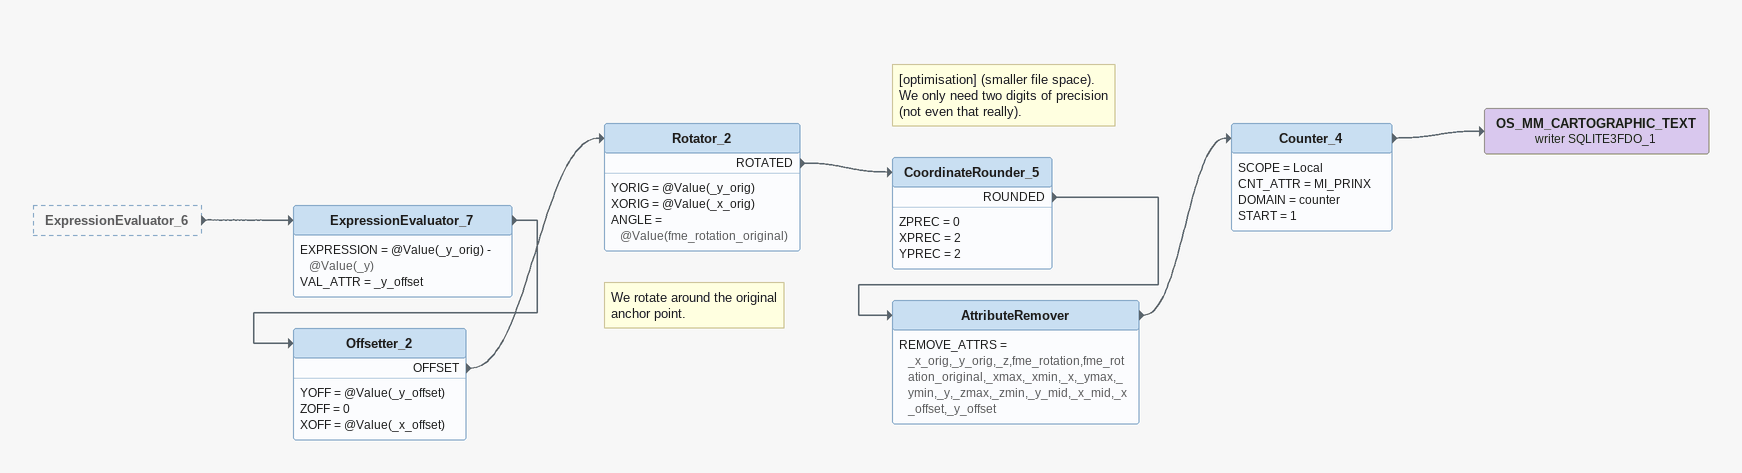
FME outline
ExpressionEvaluator_6 [outside]
    -> ExpressionEvaluator_7
ExpressionEvaluator_7
    EXPRESSION = @Value(_y_orig) - @Value(_y)
    VAL_ATTR = _y_offset
    -> Offsetter_2
Offsetter_2
    YOFF = @Value(_y_offset)
    ZOFF = 0
    XOFF = @Value(_x_offset)
    OFFSET -> Rotator_2
Note: We rotate around the original / anchor point.
Rotator_2
    YORIG = @Value(_y_orig)
    XORIG = @Value(_x_orig)
    ANGLE = @Value(fme_rotation_original)
    ROTATED -> CoordinateRounder_5
Note: [optimisation] (smaller file space). / We only need two digits of precision / (not even that really).
CoordinateRounder_5
    ZPREC = 0
    XPREC = 2
    YPREC = 2
    ROUNDED -> AttributeRemover
AttributeRemover
    REMOVE_ATTRS = _x_orig,_y_orig,_z,fme_rotation,fme_rotation_original,_xmax,_xmin,_x,_ymax,_ymin,_y,_zmax,_zmin,_y_mid,_x_mid,_x_offset,_y_offset
    -> Counter_4
Counter_4
    SCOPE = Local
    CNT_ATTR = MI_PRINX
    DOMAIN = counter
    START = 1
    -> OS_MM_CARTOGRAPHIC_TEXT (writer SQLITE3FDO_1)
OS_MM_CARTOGRAPHIC_TEXT (writer SQLITE3FDO_1)
